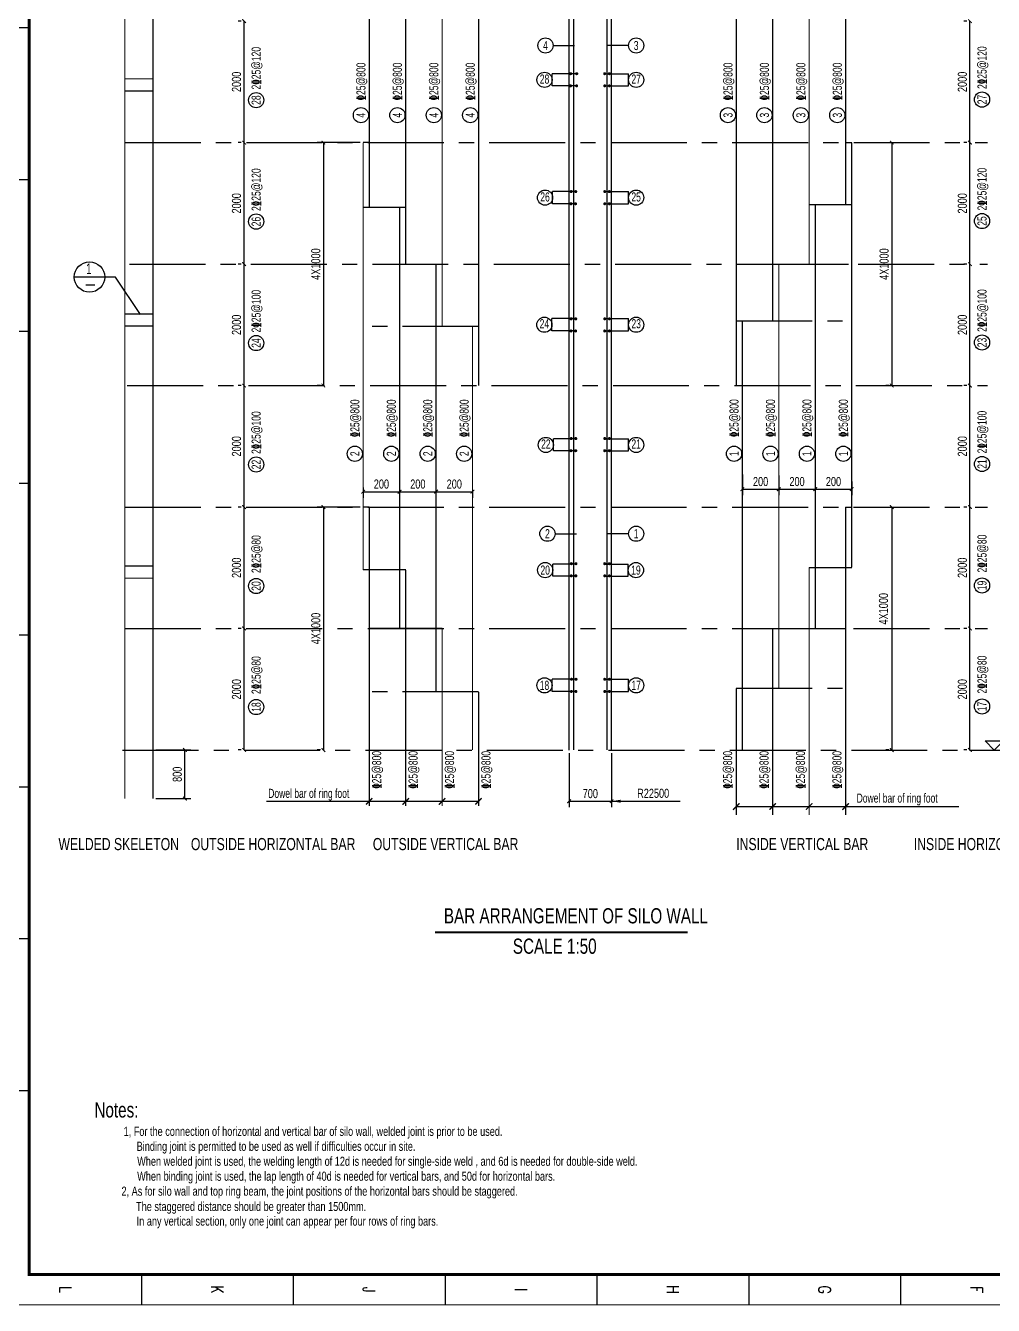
# Model space of a CAD drawing. Extents: x 707031 to 850566, y -411673 to -233438.
# Drawn here: x 792036 to 823907, y -317573 to -275432 of the extents above; entities that cross this region are included whole.
import ezdxf
from ezdxf.enums import TextEntityAlignment as Align

# ---------------------------------------------------------------- set-up
doc = ezdxf.new("R2010")
doc.units = 0
doc.header["$LTSCALE"] = 2000
doc.header["$MEASUREMENT"] = 0
doc.linetypes.add('CENTER', pattern=[2, 1.25, -0.25, 0.25, -0.25])
doc.linetypes.add('HIDDEN', pattern=[0.375, 0.25, -0.125])
doc.layers.get('0').update_dxf_attribs({"linetype": 'CONTINUOUS'})
doc.layers.get('DEFPOINTS').update_dxf_attribs({"linetype": 'CONTINUOUS'})
for name, color, linetype in [('4', 2, 'CONTINUOUS'), ('S_01', 3, 'CONTINUOUS'), ('S_02', 151, 'CENTER'), ('S_03', 7, 'HIDDEN'), ('S_04', 2, 'CONTINUOUS'), ('S_05', 7, 'CONTINUOUS'), ('S_06', 1, 'CONTINUOUS'), ('TK', 1, 'CONTINUOUS')]:
    doc.layers.add(name, color=color, linetype=linetype)
doc.styles.add('FS', font='kstxt.shx', dxfattribs={"width": 0.75, "bigfont": 'kshz.shx'})
doc.styles.add('KS', font='kstxt.shx', dxfattribs={"width": 0.75, "bigfont": 'kshz.shx'})
doc.styles.add('TK-HZ', font='txt.shx', dxfattribs={"width": 0.8, "bigfont": 'hztxt.shx'})
doc.dimstyles.new('KS10', dxfattribs={"dimtxt": 300, "dimasz": 120, "dimexe": 200, "dimexo": 100, "dimgap": 100, "dimtad": 1, "dimdec": 0, "dimlfac": 0.1, "dimzin": 14, "dimdsep": 46, "dimtxsty": 'KS', "dimblk": 'ARCHTICK', "dimcen": -900, "dimclrd": 7, "dimclre": 7, "dimclrt": 2, "dimadec": 0, "dimazin": 0, "dimtfac": 1, "dimtdec": 0, "dimtix": 1, "dimtmove": 2, "dimatfit": 2, "dimfxl": 1, "dimtolj": 1, "dimtzin": 14, "dimarcsym": 0})
doc.dimstyles.new('KS50', dxfattribs={"dimtxt": 300, "dimasz": 120, "dimexe": 200, "dimexo": 100, "dimgap": 100, "dimtad": 1, "dimdec": 0, "dimlfac": 0.5, "dimzin": 14, "dimdsep": 46, "dimtxsty": 'KS', "dimblk": 'ARCHTICK', "dimcen": -900, "dimclrd": 7, "dimclre": 7, "dimclrt": 2, "dimadec": 0, "dimazin": 0, "dimtfac": 1, "dimtdec": 0, "dimtix": 1, "dimtmove": 2, "dimatfit": 2, "dimfxl": 1, "dimtolj": 1, "dimtzin": 14, "dimarcsym": 0})

# ---------------------------------------------------------------- blocks, each defined once
blk = doc.blocks.new('A1-1')
at = {"layer": 'TK', "color": 7}
for p, q in [((83100, 29700), (84100, 29700)), ((83100, 24700), (84100, 24700)), ((83100, 19700), (84100, 19700)), ((83100, 14700), (84100, 14700)), ((83100, 9700), (84100, 9700)), ((83100, 4700), (84100, 4700)), ((42050, 1000), (42050, 0)), ((47050, 1000), (47050, 0)), ((52050, 1000), (52050, 0)), ((57050, 1000), (57050, 0)), ((62050, 1000), (62050, 0)), ((67050, 1000), (67050, 0)), ((72050, 1000), (72050, 0)), ((77050, 1000), (77050, 0))]:
    blk.add_line(p, q, dxfattribs=at)
for points, const_width in [([(0, 0), (84100, 0), (84100, 59400), (0, 59400)], 35), ([(2500, 1000), (83100, 1000), (83100, 58400), (2500, 58400)], 100)]:
    blk.add_lwpolyline(points, close=True, dxfattribs=dict(at, const_width=const_width))
at = {"layer": 'TK', "color": 7, "style": 'TK-HZ', "width": 0.75}
for s, p in [('F', (83600, 32200)), ('G', (83600, 27200)), ('H', (83600, 22200)), ('I', (83600, 17200)), ('J', (83600, 12200)), ('K', (83600, 7200)), ('L', (83600, 2200))]:
    blk.add_text(s, height=400, dxfattribs=at).set_placement(p, align=Align.MIDDLE_CENTER)
blk = doc.blocks.new('_ArchTick')
at = {"color": 0, "linetype": 'ByBlock', "const_width": 0.3}
blk.add_lwpolyline([(-0.5, -0.5), (0.5, 0.5)], dxfattribs=at)
blk = doc.blocks.new('*D218')
at = {"layer": 'DEFPOINTS', "color": 0}
for p in [(803153, -279285), (801843, -287285), (801843, -287285)]:
    blk.add_point(p, dxfattribs=at)
at = {"layer": 'S_05', "color": 7, "lineweight": -2}
for p, q in [((803053, -279285), (801643, -279285)), ((801843, -279285), (801843, -287285)), ((801743, -287285), (801643, -287285))]:
    blk.add_line(p, q, dxfattribs=at)
at = {"layer": 'S_05', "color": 7, "lineweight": -2, "xscale": 120, "yscale": 120, "zscale": 120}
for p, rotation in [((801843, -279285), 90), ((801843, -287285), 270)]:
    blk.add_blockref('_ArchTick', p, dxfattribs=dict(at, rotation=rotation))
at = {"layer": 'S_05', "color": 2, "insert": (801593, -283285), "char_height": 300, "attachment_point": 5, "rotation": 90, "style": 'KS'}
blk.add_mtext('\\A1;4X1000', dxfattribs=at)
blk = doc.blocks.new('*D219')
at = {"layer": 'DEFPOINTS', "color": 0, "transparency": 16777216}
for p in [(819240, -279285), (820559, -287285), (820559, -287285)]:
    blk.add_point(p, dxfattribs=at)
at = {"layer": 'S_05', "color": 7, "lineweight": -2, "transparency": 16777216}
for p, q in [((819340, -279285), (820759, -279285)), ((820559, -279285), (820559, -287285)), ((820459, -287285), (820359, -287285))]:
    blk.add_line(p, q, dxfattribs=at)
at = {"layer": 'S_05', "color": 7, "lineweight": -2, "transparency": 16777216, "xscale": 120, "yscale": 120, "zscale": 120}
for p, rotation in [((820559, -279285), 90), ((820559, -287285), 270)]:
    blk.add_blockref('_ArchTick', p, dxfattribs=dict(at, rotation=rotation))
at = {"layer": 'S_05', "color": 2, "transparency": 16777216, "insert": (820309, -283285), "char_height": 300, "attachment_point": 5, "rotation": 90, "style": 'KS'}
blk.add_mtext('\\A1;4X1000', dxfattribs=at)
blk = doc.blocks.new('*D220')
at = {"layer": 'DEFPOINTS', "color": 0}
for p in [(809933, -299285), (811333, -299285), (811333, -300972)]:
    blk.add_point(p, dxfattribs=at)
at = {"layer": 'S_05', "color": 7, "lineweight": -2}
for p, q in [((809933, -299385), (809933, -301172)), ((811333, -299385), (811333, -301172)), ((809933, -300972), (811333, -300972))]:
    blk.add_line(p, q, dxfattribs=at)
at = {"layer": 'S_05', "color": 7, "lineweight": -2, "xscale": 120, "yscale": 120, "zscale": 120, "rotation": 180}
blk.add_blockref('_ArchTick', (809933, -300972), dxfattribs=at)
at = {"layer": 'S_05', "color": 7, "lineweight": -2, "xscale": 120, "yscale": 120, "zscale": 120}
blk.add_blockref('_ArchTick', (811333, -300972), dxfattribs=at)
at = {"layer": 'S_05', "color": 2, "insert": (810633, -300722), "char_height": 300, "attachment_point": 5, "style": 'KS'}
blk.add_mtext('\\A1;700', dxfattribs=at)
blk = doc.blocks.new('ARROWELD')
at = {"color": 7}
blk.add_solid([(3, -0.5), (3, 0.5), (0, 0)], dxfattribs=at)
blk = doc.blocks.new('*D221')
at = {"layer": 'DEFPOINTS', "color": 0}
for p in [(803153, -291285), (801843, -299285), (801843, -299285)]:
    blk.add_point(p, dxfattribs=at)
at = {"layer": 'S_05', "color": 7, "lineweight": -2}
for p, q in [((803053, -291285), (801643, -291285)), ((801843, -291285), (801843, -299285)), ((801743, -299285), (801643, -299285))]:
    blk.add_line(p, q, dxfattribs=at)
at = {"layer": 'S_05', "color": 7, "lineweight": -2, "xscale": 120, "yscale": 120, "zscale": 120}
for p, rotation in [((801843, -291285), 90), ((801843, -299285), 270)]:
    blk.add_blockref('_ArchTick', p, dxfattribs=dict(at, rotation=rotation))
at = {"layer": 'S_05', "color": 2, "insert": (801593, -295285), "char_height": 300, "attachment_point": 5, "rotation": 90, "style": 'KS'}
blk.add_mtext('\\A1;4X1000', dxfattribs=at)
blk = doc.blocks.new('*D222')
at = {"layer": 'DEFPOINTS', "color": 0, "transparency": 16777216}
for p in [(819240, -291285), (820559, -299285), (820559, -299285)]:
    blk.add_point(p, dxfattribs=at)
at = {"layer": 'S_05', "color": 7, "lineweight": -2, "transparency": 16777216}
for p, q in [((819340, -291285), (820759, -291285)), ((820559, -291285), (820559, -299285)), ((820459, -299285), (820359, -299285))]:
    blk.add_line(p, q, dxfattribs=at)
at = {"layer": 'S_05', "color": 7, "lineweight": -2, "transparency": 16777216, "xscale": 120, "yscale": 120, "zscale": 120}
for p, rotation in [((820559, -291285), 90), ((820559, -299285), 270)]:
    blk.add_blockref('_ArchTick', p, dxfattribs=dict(at, rotation=rotation))
at = {"layer": 'S_05', "color": 2, "transparency": 16777216, "insert": (820289, -294635), "char_height": 300, "attachment_point": 5, "rotation": 90, "style": 'KS'}
blk.add_mtext('\\A1;4X1000', dxfattribs=at)
blk = doc.blocks.new('*D228')
at = {"layer": 'DEFPOINTS', "color": 0, "transparency": 16777216}
for p in [(823135, -295285), (823135, -295285), (823135, -299285)]:
    blk.add_point(p, dxfattribs=at)
at = {"layer": 'S_05', "color": 7, "lineweight": -2, "transparency": 16777216}
for p, q in [((823035, -295285), (822935, -295285)), ((823135, -299285), (823135, -295285)), ((823035, -299285), (822935, -299285))]:
    blk.add_line(p, q, dxfattribs=at)
at = {"layer": 'S_05', "color": 7, "lineweight": -2, "transparency": 16777216, "xscale": 120, "yscale": 120, "zscale": 120}
for p, rotation in [((823135, -295285), 90), ((823135, -299285), 270)]:
    blk.add_blockref('_ArchTick', p, dxfattribs=dict(at, rotation=rotation))
at = {"layer": 'S_05', "color": 2, "transparency": 16777216, "insert": (822885, -297285), "char_height": 300, "attachment_point": 5, "rotation": 90, "style": 'KS'}
blk.add_mtext('\\A1;2000', dxfattribs=at)
blk = doc.blocks.new('*D229')
at = {"layer": 'DEFPOINTS', "color": 0, "transparency": 16777216}
for p in [(823135, -291285), (823135, -291285), (823135, -295285)]:
    blk.add_point(p, dxfattribs=at)
at = {"layer": 'S_05', "color": 7, "lineweight": -2, "transparency": 16777216}
for p, q in [((823035, -291285), (822935, -291285)), ((823135, -295285), (823135, -291285)), ((823035, -295285), (822935, -295285))]:
    blk.add_line(p, q, dxfattribs=at)
at = {"layer": 'S_05', "color": 7, "lineweight": -2, "transparency": 16777216, "xscale": 120, "yscale": 120, "zscale": 120}
for p, rotation in [((823135, -291285), 90), ((823135, -295285), 270)]:
    blk.add_blockref('_ArchTick', p, dxfattribs=dict(at, rotation=rotation))
at = {"layer": 'S_05', "color": 2, "transparency": 16777216, "insert": (822885, -293285), "char_height": 300, "attachment_point": 5, "rotation": 90, "style": 'KS'}
blk.add_mtext('\\A1;2000', dxfattribs=at)
blk = doc.blocks.new('*D230')
at = {"layer": 'DEFPOINTS', "color": 0, "transparency": 16777216}
for p in [(823135, -287285), (823135, -287285), (823135, -291285)]:
    blk.add_point(p, dxfattribs=at)
at = {"layer": 'S_05', "color": 7, "lineweight": -2, "transparency": 16777216}
for p, q in [((823035, -287285), (822935, -287285)), ((823135, -291285), (823135, -287285)), ((823035, -291285), (822935, -291285))]:
    blk.add_line(p, q, dxfattribs=at)
at = {"layer": 'S_05', "color": 7, "lineweight": -2, "transparency": 16777216, "xscale": 120, "yscale": 120, "zscale": 120}
for p, rotation in [((823135, -287285), 90), ((823135, -291285), 270)]:
    blk.add_blockref('_ArchTick', p, dxfattribs=dict(at, rotation=rotation))
at = {"layer": 'S_05', "color": 2, "transparency": 16777216, "insert": (822885, -289285), "char_height": 300, "attachment_point": 5, "rotation": 90, "style": 'KS'}
blk.add_mtext('\\A1;2000', dxfattribs=at)
blk = doc.blocks.new('*D231')
at = {"layer": 'DEFPOINTS', "color": 0, "transparency": 16777216}
for p in [(823135, -283285), (823135, -283285), (823135, -287285)]:
    blk.add_point(p, dxfattribs=at)
at = {"layer": 'S_05', "color": 7, "lineweight": -2, "transparency": 16777216}
for p, q in [((823035, -283285), (822935, -283285)), ((823135, -287285), (823135, -283285)), ((823035, -287285), (822935, -287285))]:
    blk.add_line(p, q, dxfattribs=at)
at = {"layer": 'S_05', "color": 7, "lineweight": -2, "transparency": 16777216, "xscale": 120, "yscale": 120, "zscale": 120}
for p, rotation in [((823135, -283285), 90), ((823135, -287285), 270)]:
    blk.add_blockref('_ArchTick', p, dxfattribs=dict(at, rotation=rotation))
at = {"layer": 'S_05', "color": 2, "transparency": 16777216, "insert": (822885, -285285), "char_height": 300, "attachment_point": 5, "rotation": 90, "style": 'KS'}
blk.add_mtext('\\A1;2000', dxfattribs=at)
blk = doc.blocks.new('*D232')
at = {"layer": 'DEFPOINTS', "color": 0, "transparency": 16777216}
for p in [(823135, -279285), (823135, -279285), (823135, -283285)]:
    blk.add_point(p, dxfattribs=at)
at = {"layer": 'S_05', "color": 7, "lineweight": -2, "transparency": 16777216}
for p, q in [((823035, -279285), (822935, -279285)), ((823135, -283285), (823135, -279285)), ((823035, -283285), (822935, -283285))]:
    blk.add_line(p, q, dxfattribs=at)
at = {"layer": 'S_05', "color": 7, "lineweight": -2, "transparency": 16777216, "xscale": 120, "yscale": 120, "zscale": 120}
for p, rotation in [((823135, -279285), 90), ((823135, -283285), 270)]:
    blk.add_blockref('_ArchTick', p, dxfattribs=dict(at, rotation=rotation))
at = {"layer": 'S_05', "color": 2, "transparency": 16777216, "insert": (822885, -281285), "char_height": 300, "attachment_point": 5, "rotation": 90, "style": 'KS'}
blk.add_mtext('\\A1;2000', dxfattribs=at)
blk = doc.blocks.new('*D233')
at = {"layer": 'DEFPOINTS', "color": 0, "transparency": 16777216}
for p in [(823135, -275285), (823135, -275285), (823135, -279285)]:
    blk.add_point(p, dxfattribs=at)
at = {"layer": 'S_05', "color": 7, "lineweight": -2, "transparency": 16777216}
for p, q in [((823035, -275285), (822935, -275285)), ((823135, -279285), (823135, -275285)), ((823035, -279285), (822935, -279285))]:
    blk.add_line(p, q, dxfattribs=at)
at = {"layer": 'S_05', "color": 7, "lineweight": -2, "transparency": 16777216, "xscale": 120, "yscale": 120, "zscale": 120}
for p, rotation in [((823135, -275285), 90), ((823135, -279285), 270)]:
    blk.add_blockref('_ArchTick', p, dxfattribs=dict(at, rotation=rotation))
at = {"layer": 'S_05', "color": 2, "transparency": 16777216, "insert": (822885, -277285), "char_height": 300, "attachment_point": 5, "rotation": 90, "style": 'KS'}
blk.add_mtext('\\A1;2000', dxfattribs=at)
blk = doc.blocks.new('*D240')
at = {"layer": 'DEFPOINTS', "color": 0}
for p in [(799232, -275285), (799232, -275285), (799232, -279285)]:
    blk.add_point(p, dxfattribs=at)
at = {"layer": 'S_05', "color": 7, "lineweight": -2}
for p, q in [((799132, -275285), (799032, -275285)), ((799232, -279285), (799232, -275285)), ((799132, -279285), (799032, -279285))]:
    blk.add_line(p, q, dxfattribs=at)
at = {"layer": 'S_05', "color": 7, "lineweight": -2, "xscale": 120, "yscale": 120, "zscale": 120}
for p, rotation in [((799232, -275285), 90), ((799232, -279285), 270)]:
    blk.add_blockref('_ArchTick', p, dxfattribs=dict(at, rotation=rotation))
at = {"layer": 'S_05', "color": 2, "insert": (798982, -277285), "char_height": 300, "attachment_point": 5, "rotation": 90, "style": 'KS'}
blk.add_mtext('\\A1;2000', dxfattribs=at)
blk = doc.blocks.new('*D241')
at = {"layer": 'DEFPOINTS', "color": 0}
for p in [(799232, -279285), (799232, -279285), (799232, -283285)]:
    blk.add_point(p, dxfattribs=at)
at = {"layer": 'S_05', "color": 7, "lineweight": -2}
for p, q in [((799132, -279285), (799032, -279285)), ((799232, -283285), (799232, -279285)), ((799132, -283285), (799032, -283285))]:
    blk.add_line(p, q, dxfattribs=at)
at = {"layer": 'S_05', "color": 7, "lineweight": -2, "xscale": 120, "yscale": 120, "zscale": 120}
for p, rotation in [((799232, -279285), 90), ((799232, -283285), 270)]:
    blk.add_blockref('_ArchTick', p, dxfattribs=dict(at, rotation=rotation))
at = {"layer": 'S_05', "color": 2, "insert": (798982, -281285), "char_height": 300, "attachment_point": 5, "rotation": 90, "style": 'KS'}
blk.add_mtext('\\A1;2000', dxfattribs=at)
blk = doc.blocks.new('*D242')
at = {"layer": 'DEFPOINTS', "color": 0}
for p in [(799232, -283285), (799232, -283285), (799232, -287285)]:
    blk.add_point(p, dxfattribs=at)
at = {"layer": 'S_05', "color": 7, "lineweight": -2}
for p, q in [((799132, -283285), (799032, -283285)), ((799232, -287285), (799232, -283285)), ((799132, -287285), (799032, -287285))]:
    blk.add_line(p, q, dxfattribs=at)
at = {"layer": 'S_05', "color": 7, "lineweight": -2, "xscale": 120, "yscale": 120, "zscale": 120}
for p, rotation in [((799232, -283285), 90), ((799232, -287285), 270)]:
    blk.add_blockref('_ArchTick', p, dxfattribs=dict(at, rotation=rotation))
at = {"layer": 'S_05', "color": 2, "insert": (798982, -285285), "char_height": 300, "attachment_point": 5, "rotation": 90, "style": 'KS'}
blk.add_mtext('\\A1;2000', dxfattribs=at)
blk = doc.blocks.new('*D243')
at = {"layer": 'DEFPOINTS', "color": 0}
for p in [(799232, -287285), (799232, -287285), (799232, -291285)]:
    blk.add_point(p, dxfattribs=at)
at = {"layer": 'S_05', "color": 7, "lineweight": -2}
for p, q in [((799132, -287285), (799032, -287285)), ((799232, -291285), (799232, -287285)), ((799132, -291285), (799032, -291285))]:
    blk.add_line(p, q, dxfattribs=at)
at = {"layer": 'S_05', "color": 7, "lineweight": -2, "xscale": 120, "yscale": 120, "zscale": 120}
for p, rotation in [((799232, -287285), 90), ((799232, -291285), 270)]:
    blk.add_blockref('_ArchTick', p, dxfattribs=dict(at, rotation=rotation))
at = {"layer": 'S_05', "color": 2, "insert": (798982, -289285), "char_height": 300, "attachment_point": 5, "rotation": 90, "style": 'KS'}
blk.add_mtext('\\A1;2000', dxfattribs=at)
blk = doc.blocks.new('*D244')
at = {"layer": 'DEFPOINTS', "color": 0}
for p in [(799232, -291285), (799232, -291285), (799232, -295285)]:
    blk.add_point(p, dxfattribs=at)
at = {"layer": 'S_05', "color": 7, "lineweight": -2}
for p, q in [((799132, -291285), (799032, -291285)), ((799232, -295285), (799232, -291285)), ((799132, -295285), (799032, -295285))]:
    blk.add_line(p, q, dxfattribs=at)
at = {"layer": 'S_05', "color": 7, "lineweight": -2, "xscale": 120, "yscale": 120, "zscale": 120}
for p, rotation in [((799232, -291285), 90), ((799232, -295285), 270)]:
    blk.add_blockref('_ArchTick', p, dxfattribs=dict(at, rotation=rotation))
at = {"layer": 'S_05', "color": 2, "insert": (798982, -293285), "char_height": 300, "attachment_point": 5, "rotation": 90, "style": 'KS'}
blk.add_mtext('\\A1;2000', dxfattribs=at)
blk = doc.blocks.new('*D245')
at = {"layer": 'DEFPOINTS', "color": 0}
for p in [(799232, -295285), (799232, -295285), (799232, -299285)]:
    blk.add_point(p, dxfattribs=at)
at = {"layer": 'S_05', "color": 7, "lineweight": -2}
for p, q in [((799132, -295285), (799032, -295285)), ((799232, -299285), (799232, -295285)), ((799132, -299285), (799032, -299285))]:
    blk.add_line(p, q, dxfattribs=at)
at = {"layer": 'S_05', "color": 7, "lineweight": -2, "xscale": 120, "yscale": 120, "zscale": 120}
for p, rotation in [((799232, -295285), 90), ((799232, -299285), 270)]:
    blk.add_blockref('_ArchTick', p, dxfattribs=dict(at, rotation=rotation))
at = {"layer": 'S_05', "color": 2, "insert": (798982, -297285), "char_height": 300, "attachment_point": 5, "rotation": 90, "style": 'KS'}
blk.add_mtext('\\A1;2000', dxfattribs=at)
blk = doc.blocks.new('*D246')
at = {"layer": 'DEFPOINTS', "color": 0}
for p in [(796229, -299285), (797282, -299285), (796229, -300885)]:
    blk.add_point(p, dxfattribs=at)
at = {"layer": 'S_05', "color": 7, "lineweight": -2}
for p, q in [((796329, -299285), (797482, -299285)), ((797282, -300885), (797282, -299285)), ((796329, -300885), (797482, -300885))]:
    blk.add_line(p, q, dxfattribs=at)
at = {"layer": 'S_05', "color": 7, "lineweight": -2, "xscale": 120, "yscale": 120, "zscale": 120}
for p, rotation in [((797282, -299285), 90), ((797282, -300885), 270)]:
    blk.add_blockref('_ArchTick', p, dxfattribs=dict(at, rotation=rotation))
at = {"layer": 'S_05', "color": 2, "insert": (797032, -300085), "char_height": 300, "attachment_point": 5, "rotation": 90, "style": 'KS'}
blk.add_mtext('\\A1;800', dxfattribs=at)
blk = doc.blocks.new('*D254')
at = {"layer": 'DEFPOINTS', "color": 0}
for p in [(803153, -290540), (804353, -290540), (804353, -290780)]:
    blk.add_point(p, dxfattribs=at)
at = {"layer": 'S_05', "color": 7, "lineweight": -2}
for p, q in [((803153, -290640), (803153, -290980)), ((804353, -290640), (804353, -290980)), ((803153, -290780), (804353, -290780))]:
    blk.add_line(p, q, dxfattribs=at)
at = {"layer": 'S_05', "color": 7, "lineweight": -2, "xscale": 120, "yscale": 120, "zscale": 120, "rotation": 180}
blk.add_blockref('_ArchTick', (803153, -290780), dxfattribs=at)
at = {"layer": 'S_05', "color": 7, "lineweight": -2, "xscale": 120, "yscale": 120, "zscale": 120}
blk.add_blockref('_ArchTick', (804353, -290780), dxfattribs=at)
at = {"layer": 'S_05', "color": 2, "insert": (803753, -290530), "char_height": 300, "attachment_point": 5, "style": 'KS'}
blk.add_mtext('\\A1;200', dxfattribs=at)
blk = doc.blocks.new('*D255')
at = {"layer": 'DEFPOINTS', "color": 0}
for p in [(804353, -290540), (805553, -290780), (805553, -290780)]:
    blk.add_point(p, dxfattribs=at)
at = {"layer": 'S_05', "color": 7, "lineweight": -2}
for p, q in [((804353, -290640), (804353, -290980)), ((805553, -290680), (805553, -290580)), ((804353, -290780), (805553, -290780))]:
    blk.add_line(p, q, dxfattribs=at)
at = {"layer": 'S_05', "color": 7, "lineweight": -2, "xscale": 120, "yscale": 120, "zscale": 120, "rotation": 180}
blk.add_blockref('_ArchTick', (804353, -290780), dxfattribs=at)
at = {"layer": 'S_05', "color": 7, "lineweight": -2, "xscale": 120, "yscale": 120, "zscale": 120}
blk.add_blockref('_ArchTick', (805553, -290780), dxfattribs=at)
at = {"layer": 'S_05', "color": 2, "insert": (804953, -290530), "char_height": 300, "attachment_point": 5, "style": 'KS'}
blk.add_mtext('\\A1;200', dxfattribs=at)
blk = doc.blocks.new('*D256')
at = {"layer": 'DEFPOINTS', "color": 0}
for p in [(806753, -290620), (805553, -290780), (806753, -290780)]:
    blk.add_point(p, dxfattribs=at)
at = {"layer": 'S_05', "color": 7, "lineweight": -2}
for p, q in [((805553, -290680), (805553, -290580)), ((806753, -290720), (806753, -290980)), ((805553, -290780), (806753, -290780))]:
    blk.add_line(p, q, dxfattribs=at)
at = {"layer": 'S_05', "color": 7, "lineweight": -2, "xscale": 120, "yscale": 120, "zscale": 120, "rotation": 180}
blk.add_blockref('_ArchTick', (805553, -290780), dxfattribs=at)
at = {"layer": 'S_05', "color": 7, "lineweight": -2, "xscale": 120, "yscale": 120, "zscale": 120}
blk.add_blockref('_ArchTick', (806753, -290780), dxfattribs=at)
at = {"layer": 'S_05', "color": 2, "insert": (806153, -290530), "char_height": 300, "attachment_point": 5, "style": 'KS'}
blk.add_mtext('\\A1;200', dxfattribs=at)
blk = doc.blocks.new('*D257')
at = {"layer": 'DEFPOINTS', "color": 0, "transparency": 16777216}
for p in [(815640, -290108), (816840, -290143), (816840, -290697)]:
    blk.add_point(p, dxfattribs=at)
at = {"layer": 'S_05', "color": 7, "lineweight": -2, "transparency": 16777216}
for p, q in [((815640, -290208), (815640, -290897)), ((816840, -290243), (816840, -290897)), ((815640, -290697), (816840, -290697))]:
    blk.add_line(p, q, dxfattribs=at)
at = {"layer": 'S_05', "color": 7, "lineweight": -2, "transparency": 16777216, "xscale": 120, "yscale": 120, "zscale": 120, "rotation": 180}
blk.add_blockref('_ArchTick', (815640, -290697), dxfattribs=at)
at = {"layer": 'S_05', "color": 7, "lineweight": -2, "transparency": 16777216, "xscale": 120, "yscale": 120, "zscale": 120}
blk.add_blockref('_ArchTick', (816840, -290697), dxfattribs=at)
at = {"layer": 'S_05', "color": 2, "transparency": 16777216, "insert": (816240, -290447), "char_height": 300, "attachment_point": 5, "style": 'KS'}
blk.add_mtext('\\A1;200', dxfattribs=at)
blk = doc.blocks.new('*D258')
at = {"layer": 'DEFPOINTS', "color": 0, "transparency": 16777216}
for p in [(816840, -290143), (818040, -290340), (818040, -290697)]:
    blk.add_point(p, dxfattribs=at)
at = {"layer": 'S_05', "color": 7, "lineweight": -2, "transparency": 16777216}
for p, q in [((816840, -290243), (816840, -290897)), ((816840, -290697), (818040, -290697)), ((818040, -290440), (818040, -290897))]:
    blk.add_line(p, q, dxfattribs=at)
at = {"layer": 'S_05', "color": 7, "lineweight": -2, "transparency": 16777216, "xscale": 120, "yscale": 120, "zscale": 120, "rotation": 180}
blk.add_blockref('_ArchTick', (816840, -290697), dxfattribs=at)
at = {"layer": 'S_05', "color": 7, "lineweight": -2, "transparency": 16777216, "xscale": 120, "yscale": 120, "zscale": 120}
blk.add_blockref('_ArchTick', (818040, -290697), dxfattribs=at)
at = {"layer": 'S_05', "color": 2, "transparency": 16777216, "insert": (817440, -290447), "char_height": 300, "attachment_point": 5, "style": 'KS'}
blk.add_mtext('\\A1;200', dxfattribs=at)
blk = doc.blocks.new('*D259')
at = {"layer": 'DEFPOINTS', "color": 0, "transparency": 16777216}
for p in [(818040, -290340), (819240, -290340), (819240, -290697)]:
    blk.add_point(p, dxfattribs=at)
at = {"layer": 'S_05', "color": 7, "lineweight": -2, "transparency": 16777216}
for p, q in [((818040, -290440), (818040, -290897)), ((818040, -290697), (819240, -290697)), ((819240, -290440), (819240, -290897))]:
    blk.add_line(p, q, dxfattribs=at)
at = {"layer": 'S_05', "color": 7, "lineweight": -2, "transparency": 16777216, "xscale": 120, "yscale": 120, "zscale": 120, "rotation": 180}
blk.add_blockref('_ArchTick', (818040, -290697), dxfattribs=at)
at = {"layer": 'S_05', "color": 7, "lineweight": -2, "transparency": 16777216, "xscale": 120, "yscale": 120, "zscale": 120}
blk.add_blockref('_ArchTick', (819240, -290697), dxfattribs=at)
at = {"layer": 'S_05', "color": 2, "transparency": 16777216, "insert": (818640, -290447), "char_height": 300, "attachment_point": 5, "style": 'KS'}
blk.add_mtext('\\A1;200', dxfattribs=at)

msp = doc.modelspace()

# ---------------------------------------------------------------- linework, layer by layer
at = {"layer": 'S_01'}
for p, q in [((809933.081, -299285.297), (809933.081, -242285.297)), ((811333.081, -299285.297), (811333.081, -242285.297))]:
    msp.add_line(p, q, dxfattribs=at)
at = {"layer": 'S_02'}
for p, q in [((795305.682, -279285.297), (823708.559, -279285.297)), ((803352.782, -279285.297), (803152.782, -279285.297)), ((819039.86, -279285.297), (819239.86, -279285.297)), ((804552.782, -281416.233), (803152.782, -281416.233)), ((817839.86, -281325.536), (819239.86, -281325.536)), ((795456.058, -283285.297), (823708.559, -283285.297)), ((816639.86, -283285.297), (819239.86, -283285.297)), ((815439.86, -285155.268), (819239.86, -285155.268)), ((806952.782, -285339.484), (803152.782, -285339.484)), ((795380.492, -287285.297), (823708.559, -287285.297)), ((795304.925, -291285.297), (823708.559, -291285.297)), ((803352.782, -291285.297), (803152.782, -291285.297)), ((819039.86, -291285.297), (819239.86, -291285.297)), ((817839.86, -293275.579), (819239.86, -293275.579)), ((804552.782, -293355.94), (803152.782, -293355.94)), ((795304.925, -295285.297), (823708.559, -295285.297)), ((805752.782, -295285.297), (803352.782, -295285.297)), ((816639.86, -295285.297), (819039.86, -295285.297)), ((806952.782, -297370.187), (803352.782, -297370.187)), ((815439.86, -297250.786), (819039.86, -297250.786)), ((795229.358, -299285.297), (823708.559, -299285.297))]:
    msp.add_line(p, q, dxfattribs=at)
at = {"layer": 'S_03', "linetype": 'HIDDEN', "const_width": 40}
for points in [[(803352.782, -301124.248), (803352.782, -291285.297)], [(819039.86, -301425.084), (819039.86, -291285.297)], [(817839.86, -301425.084), (817839.86, -293275.579)], [(804552.782, -301124.248), (804552.782, -293355.94)], [(805752.782, -301124.248), (805752.782, -295285.297)], [(816639.86, -301425.084), (816639.86, -295285.297)], [(806952.782, -301124.248), (806952.782, -297370.187)], [(815439.86, -301425.084), (815439.86, -297250.786)]]:
    msp.add_lwpolyline(points, dxfattribs=at)
at = {"layer": 'S_04'}
for p, q in [((809405.87, -276087.85), (810115.303, -276087.85)), ((811892.12, -276087.85), (811182.687, -276087.85)), ((810159.3, -277016.834), (809375.396, -277016.834)), ((809375.396, -277416.834), (809375.396, -277016.834)), ((811178.352, -277016.834), (811892.12, -277016.834)), ((811892.12, -277416.834), (811892.12, -277016.834)), ((810159.3, -277416.834), (809375.396, -277416.834)), ((811178.352, -277416.834), (811892.12, -277416.834)), ((809391.884, -281296.92), (809391.884, -280896.92)), ((810175.788, -280896.92), (809391.884, -280896.92)), ((811169.882, -280896.92), (811892.12, -280896.92)), ((811892.12, -281296.92), (811892.12, -280896.92)), ((810175.788, -281296.92), (809391.884, -281296.92)), ((811169.882, -281296.92), (811892.12, -281296.92)), ((794996.291, -283710.732), (793639.884, -283710.732)), ((794016.402, -283966.591), (794317.806, -283966.591)), ((795819.773, -284950.192), (794996.291, -283710.732)), ((809370.069, -285480.821), (809370.069, -285080.821)), ((810153.974, -285080.821), (809370.069, -285080.821)), ((811108.216, -285080.821), (811892.12, -285080.821)), ((811892.12, -285480.821), (811892.12, -285080.821)), ((810153.974, -285480.821), (809370.069, -285480.821)), ((811108.216, -285480.821), (811892.12, -285480.821)), ((809418.582, -289439.286), (809418.582, -289039.286)), ((810202.486, -289039.286), (809418.582, -289039.286)), ((811108.216, -289039.286), (811892.12, -289039.286)), ((811892.12, -289439.286), (811892.12, -289039.286)), ((810202.486, -289439.286), (809418.582, -289439.286)), ((811108.216, -289439.286), (811892.12, -289439.286)), ((809470.553, -292163.053), (810179.986, -292163.053)), ((811892.12, -292163.053), (811182.687, -292163.053)), ((809395.945, -293560.597), (809395.945, -293160.597)), ((810179.849, -293160.597), (809395.945, -293160.597)), ((811100.717, -293160.597), (811884.621, -293160.597)), ((811884.621, -293560.597), (811884.621, -293160.597)), ((810179.849, -293560.597), (809395.945, -293560.597)), ((811100.717, -293560.597), (811884.621, -293560.597)), ((809373.03, -297355.426), (809373.03, -296955.426)), ((810156.934, -296955.426), (809373.03, -296955.426)), ((811108.216, -296955.426), (811892.12, -296955.426)), ((811892.12, -297355.426), (811892.12, -296955.426)), ((810156.934, -297355.426), (809373.03, -297355.426)), ((811108.216, -297355.426), (811892.12, -297355.426)), ((823118.001, -299285.297), (824283.387, -299285.297)), ((806952.782, -300976.641), (799971.69, -300976.641)), ((811333.081, -300972.058), (813589.513, -300972.058)), ((815439.86, -301146.344), (822763.584, -301146.344))]:
    msp.add_line(p, q, dxfattribs=at)
msp.add_lwpolyline([(824236.113, -298985.297), (823936.113, -299285.297), (823636.113, -298985.297), (825009.802, -298985.297)], dxfattribs=at)
for points, const_width in [([(803246.716, -301082.707), (803458.848, -300870.575)], 45), ([(804446.716, -301082.707), (804658.848, -300870.575)], 45), ([(805646.716, -301082.707), (805858.848, -300870.575)], 45), ([(806846.716, -301082.707), (807058.848, -300870.575)], 45), ([(815333.794, -301252.41), (815545.926, -301040.278)], 45), ([(816533.794, -301252.41), (816745.926, -301040.278)], 45), ([(817733.794, -301252.41), (817945.926, -301040.278)], 45), ([(818933.794, -301252.41), (819145.926, -301040.278)], 45), ([(805523.133, -305290.962), (813834.593, -305290.962)], 60)]:
    msp.add_lwpolyline(points, dxfattribs=dict(at, const_width=const_width))
for centre, radius in [((809155.87, -276087.85), 250), ((812142.12, -276087.85), 250), ((809125.396, -277217.29), 250), ((812142.12, -277217.29), 250), ((799627.882, -277885.546), 250), ((823531.949, -277867.546), 250), ((803078.885, -278382.207), 250), ((804278.885, -278382.207), 250), ((805478.885, -278382.207), 250), ((806678.885, -278382.207), 250), ((815165.963, -278382.207), 250), ((816365.963, -278382.207), 250), ((817565.963, -278382.207), 250), ((818765.963, -278382.207), 250), ((809141.884, -281097.376), 250), ((812142.12, -281097.376), 250), ((799627.882, -281885.546), 250), ((823531.949, -281867.546), 250), ((794139.884, -283710.732), 500), ((809120.069, -285281.277), 250), ((812142.12, -285281.277), 250), ((799627.882, -285885.546), 250), ((823531.949, -285867.546), 250), ((809168.582, -289239.742), 250), ((812142.12, -289239.742), 250), ((802878.885, -289530.028), 250), ((804078.885, -289530.028), 250), ((805278.885, -289530.028), 250), ((806478.885, -289530.028), 250), ((815365.963, -289529.876), 250), ((816565.963, -289529.876), 250), ((817765.963, -289529.876), 250), ((818965.963, -289529.876), 250), ((799627.882, -289885.546), 250), ((823531.949, -289867.546), 250), ((809220.553, -292163.053), 250), ((812142.12, -292163.053), 250), ((809145.945, -293361.053), 250), ((812134.621, -293361.053), 250), ((799627.882, -293885.546), 250), ((823531.949, -293867.546), 250), ((809123.03, -297155.882), 250), ((812142.12, -297155.882), 250), ((799627.882, -297870.393), 250), ((823531.949, -297852.393), 250)]:
    msp.add_circle(centre, radius, dxfattribs=at)
at = {"layer": 'S_06', "color": 1, "const_width": 40}
for points in [[(795305.682, -300885.297), (795305.682, -240485.297)], [(796229.346, -300885.297), (796229.346, -240485.297)], [(810083.081, -299285.297), (810083.081, -240485.297)], [(811183.081, -299285.297), (811183.081, -240485.297)], [(803352.782, -281416.233), (803352.782, -267285.297)], [(819039.86, -281325.536), (819039.86, -267285.297)], [(804552.782, -283285.297), (804552.782, -269494.998)], [(817839.86, -283285.297), (817839.86, -269406.581)], [(805752.782, -285339.484), (805752.782, -271285.297)], [(816639.86, -285155.268), (816639.86, -271285.297)], [(806952.782, -287285.297), (806952.782, -273334.628)], [(815439.86, -287285.297), (815439.86, -273287.269)], [(795305.682, -277183.136), (796229.346, -277183.136)], [(795305.682, -277583.136), (796229.346, -277583.136)], [(803152.782, -293355.94), (803152.782, -279285.297)], [(819239.86, -293275.579), (819239.86, -279285.297)], [(804352.782, -295285.297), (804352.782, -281416.233)], [(818039.86, -295285.297), (818039.86, -281325.536)], [(805552.782, -297370.187), (805552.782, -283285.297)], [(816839.86, -297250.786), (816839.86, -283285.297)], [(795305.682, -284926.412), (796229.346, -284926.412)], [(815639.86, -299285.297), (815639.86, -285155.268)], [(795305.682, -285326.412), (796229.346, -285326.412)], [(806752.782, -299285.297), (806752.782, -285339.484)], [(795305.682, -293225.149), (796229.346, -293225.149)], [(795300.645, -293625.149), (796229.346, -293625.149)]]:
    msp.add_lwpolyline(points, dxfattribs=at)
at = {"layer": 'S_06', "const_width": 50}
for points in [[(809960.945, -277015.723, 1), (810010.945, -277015.723, 1)], [(810160.862, -277015.723, 1), (810210.862, -277015.723, 1)], [(811132.604, -277015.723, -1), (811082.604, -277015.723, -1)], [(811233.558, -277015.723, 1), (811283.558, -277015.723, 1)], [(809955.907, -277415.723, 1), (810005.907, -277415.723, 1)], [(810155.824, -277415.723, 1), (810205.824, -277415.723, 1)], [(811132.604, -277415.723, -1), (811082.604, -277415.723, -1)], [(811233.558, -277415.723, 1), (811283.558, -277415.723, 1)], [(809976.978, -280897.922, 1), (810026.978, -280897.922, 1)], [(810127.321, -280897.922, 1), (810177.321, -280897.922, 1)], [(811083.216, -280897.922, 1), (811133.216, -280897.922, 1)], [(811233.558, -280897.922, 1), (811283.558, -280897.922, 1)], [(809971.941, -281297.922, 1), (810021.941, -281297.922, 1)], [(810122.283, -281297.922, 1), (810172.283, -281297.922, 1)], [(811083.216, -281297.922, 1), (811133.216, -281297.922, 1)], [(811233.558, -281297.922, 1), (811283.558, -281297.922, 1)], [(809978.032, -285087.927, 1), (810028.032, -285087.927, 1)], [(810128.374, -285087.927, 1), (810178.374, -285087.927, 1)], [(811083.216, -285087.927, 1), (811133.216, -285087.927, 1)], [(811233.558, -285087.927, 1), (811283.558, -285087.927, 1)], [(809972.994, -285487.927, 1), (810022.994, -285487.927, 1)], [(810123.336, -285487.927, 1), (810173.336, -285487.927, 1)], [(811083.216, -285487.927, 1), (811133.216, -285487.927, 1)], [(811233.558, -285487.927, 1), (811283.558, -285487.927, 1)], [(809979.093, -289029.202, 1), (810029.093, -289029.202, 1)], [(810129.436, -289029.202, 1), (810179.436, -289029.202, 1)], [(811083.216, -289029.202, 1), (811133.216, -289029.202, 1)], [(811233.558, -289029.202, 1), (811283.558, -289029.202, 1)], [(809974.056, -289429.202, 1), (810024.056, -289429.202, 1)], [(810124.398, -289429.202, 1), (810174.398, -289429.202, 1)], [(811083.216, -289429.202, 1), (811133.216, -289429.202, 1)], [(811233.558, -289429.202, 1), (811283.558, -289429.202, 1)], [(809985.2, -293149.835, 1), (810035.2, -293149.835, 1)], [(810135.542, -293149.835, 1), (810185.542, -293149.835, 1)], [(811083.216, -293149.835, 1), (811133.216, -293149.835, 1)], [(811233.558, -293149.835, 1), (811283.558, -293149.835, 1)], [(809980.162, -293549.835, 1), (810030.162, -293549.835, 1)], [(810130.504, -293549.835, 1), (810180.504, -293549.835, 1)], [(811083.216, -293549.835, 1), (811133.216, -293549.835, 1)], [(811233.558, -293549.835, 1), (811283.558, -293549.835, 1)], [(809988.392, -296957.106, 1), (810038.392, -296957.106, 1)], [(810138.734, -296957.106, 1), (810188.734, -296957.106, 1)], [(811083.216, -296957.106, 1), (811133.216, -296957.106, 1)], [(811233.558, -296957.106, 1), (811283.558, -296957.106, 1)], [(809983.354, -297357.106, 1), (810033.354, -297357.106, 1)], [(810133.697, -297357.106, 1), (810183.697, -297357.106, 1)], [(811083.216, -297357.106, 1), (811133.216, -297357.106, 1)], [(811233.558, -297357.106, 1), (811283.558, -297357.106, 1)]]:
    msp.add_lwpolyline(points, format="xyb", close=True, dxfattribs=at)

# ---------------------------------------------------------------- block references
at = {"layer": 'S_04', "xscale": 100, "yscale": 100, "zscale": 100}
msp.add_blockref('ARROWELD', (811333.081, -300972.058), dxfattribs=at)
at = {"layer": 'TK', "color": 7, "rotation": 270}
msp.add_blockref('A1-1', (791148.599, -233455.813), dxfattribs=at)

# ---------------------------------------------------------------- texts
at = {"layer": '4', "style": 'KS', "width": 0.75}
msp.add_text('SCALE 1:50', height=500, dxfattribs=at).set_placement((808080.926, -305994.96))
at = {"layer": 'S_04', "style": 'FS', "width": 0.7}
for s, p in [('4', (809155.87, -276087.85)), ('3', (812142.12, -276087.85)), ('28', (809125.396, -277193.557)), ('27', (812142.12, -277193.557)), ('26', (809141.884, -281073.643)), ('25', (812142.12, -281073.643)), ('24', (809120.069, -285249.535)), ('23', (812142.12, -285249.535)), ('22', (809168.582, -289208)), ('21', (812142.12, -289208)), ('2', (809220.553, -292163.053)), ('1', (812142.12, -292163.053)), ('20', (809145.945, -293361.053)), ('19', (812134.621, -293361.053)), ('18', (809123.03, -297155.882)), ('17', (812142.12, -297155.882))]:
    msp.add_text(s, height=300, dxfattribs=at).set_placement(p, align=Align.MIDDLE_CENTER)
for s, p in [('2%%13225@120', (799627.882, -276834.455)), ('2%%13225@120', (823531.949, -276816.455)), ('%%13225@800', (803078.885, -277274.382)), ('%%13225@800', (804278.885, -277274.382)), ('%%13225@800', (805478.885, -277274.382)), ('%%13225@800', (806678.885, -277274.382)), ('%%13225@800', (815165.963, -277274.382)), ('%%13225@800', (816365.963, -277274.382)), ('%%13225@800', (817565.963, -277274.382)), ('%%13225@800', (818765.963, -277274.382)), ('28', (799627.882, -277885.546)), ('27', (823531.949, -277867.546)), ('4', (803078.885, -278382.207)), ('4', (804278.885, -278382.207)), ('4', (805478.885, -278382.207)), ('4', (806678.885, -278382.207)), ('3', (815165.963, -278382.207)), ('3', (816365.963, -278382.207)), ('3', (817565.963, -278382.207)), ('3', (818765.963, -278382.207)), ('2%%13225@120', (799627.882, -280834.455)), ('2%%13225@120', (823531.949, -280816.455)), ('26', (799627.882, -281885.546)), ('25', (823531.949, -281867.546)), ('2%%13225@100', (799627.882, -284834.455)), ('2%%13225@100', (823531.949, -284816.455)), ('24', (799627.882, -285885.546)), ('23', (823531.949, -285867.546)), ('%%13225@800', (802878.885, -288364.713)), ('%%13225@800', (804078.885, -288364.713)), ('%%13225@800', (805278.885, -288364.713)), ('%%13225@800', (806478.885, -288364.713)), ('%%13225@800', (815365.963, -288358.922)), ('%%13225@800', (816565.963, -288358.922)), ('%%13225@800', (817765.963, -288358.922)), ('%%13225@800', (818965.963, -288358.922)), ('2%%13225@100', (799627.882, -288834.455)), ('2%%13225@100', (823531.949, -288816.455)), ('2', (802878.885, -289530.028)), ('2', (804078.885, -289530.028)), ('2', (805278.885, -289530.028)), ('2', (806478.885, -289530.028)), ('1', (815365.963, -289529.876)), ('1', (816565.963, -289529.876)), ('1', (817765.963, -289529.876)), ('1', (818965.963, -289529.876)), ('22', (799627.882, -289885.546)), ('21', (823531.949, -289867.546)), ('2%%13225@80', (799627.882, -292834.455)), ('2%%13225@80', (823531.949, -292816.455)), ('19', (823531.949, -293867.546)), ('20', (799627.882, -293885.546)), ('2%%13225@80', (799627.882, -296819.302)), ('2%%13225@80', (823531.949, -296801.302)), ('18', (799627.882, -297870.393)), ('17', (823531.949, -297852.393)), ('%%13225@800', (803596.533, -299940.295)), ('%%13225@800', (804796.533, -299940.295)), ('%%13225@800', (805996.533, -299940.295)), ('%%13225@800', (807196.533, -299940.295)), ('%%13225@800', (815153.799, -299940.295)), ('%%13225@800', (816353.799, -299940.295)), ('%%13225@800', (817553.799, -299940.295)), ('%%13225@800', (818753.799, -299940.295))]:
    msp.add_text(s, height=300, rotation=90, dxfattribs=at).set_placement(p, align=Align.MIDDLE_CENTER)
msp.add_text('1', height=350, dxfattribs=at).set_placement((794119.79, -283614.406), align=Align.CENTER)
at = {"layer": 'S_04'}
for s, height, style, width, p in [('Dowel bar of ring foot', 300, 'FS', 0.7, (800026.215, -300862.425)), ('R22500', 300, 'FS', 0.75, (812176.063, -300860.184)), ('Dowel bar of ring foot', 300, 'FS', 0.7, (819403.199, -301018.447)), ('WELDED SKELETON', 400, 'KS', 0.75, (793118.348, -302582.409)), ('OUTSIDE HORIZONTAL BAR', 400, 'KS', 0.75, (797479.855, -302582.409)), ('OUTSIDE VERTICAL BAR', 400, 'KS', 0.75, (803470.639, -302582.409)), ('INSIDE VERTICAL BAR', 400, 'KS', 0.75, (815439.738, -302582.409)), ('INSIDE HORIZONTAL BAR', 400, 'KS', 0.75, (821285.813, -302582.409)), ('BAR ARRANGEMENT OF SILO WALL', 500, 'KS', 0.75, (805811.354, -304994.036)), ('Notes:', 500, 'FS', 0.75, (794302.893, -311386.365)), ('1, For the connection of horizontal and vertical bar of silo wall, welded joint is prior to be used.', 300, 'FS', 0.75, (795263.124, -311991.383)), ('Binding joint is permitted to be used as well if difficulties occur in site.', 300, 'FS', 0.75, (795692.912, -312483.923)), ('When welded joint is used, the welding length of 12d is needed for single-side weld , and 6d is needed for double-side weld.', 300, 'FS', 0.75, (795710.912, -312976.464)), ('When binding joint is used, the lap length of 40d is needed for vertical bars, and 50d for horizontal bars.', 300, 'FS', 0.75, (795710.912, -313469.005)), ('2, As for silo wall and top ring beam, the joint positions of the horizontal bars should be staggered.', 300, 'FS', 0.75, (795193.766, -313961.545)), ('The staggered distance should be greater than 1500mm.', 300, 'FS', 0.75, (795674.754, -314465.37)), ('In any vertical section, only one joint can appear per four rows of ring bars.', 300, 'FS', 0.75, (795692.912, -314946.627))]:
    msp.add_text(s, height=height, dxfattribs=dict(at, style=style, width=width)).set_placement(p)

# ---------------------------------------------------------------- dimensions: what is measured, and where the dimension line sits
at = {"layer": 'S_05'}
for base, p1, p2, picture, middle in [((799231.63, -275285.297), (799231.63, -279285.297), (799231.63, -275285.297), '*D240', (798981.63, -277285.297)), ((823134.908, -275285.297), (823134.908, -279285.297), (823134.908, -275285.297), '*D233', (822884.908, -277285.297)), ((799231.63, -279285.297), (799231.63, -283285.297), (799231.63, -279285.297), '*D241', (798981.63, -281285.297)), ((823134.908, -279285.297), (823134.908, -283285.297), (823134.908, -279285.297), '*D232', (822884.908, -281285.297)), ((799231.63, -283285.297), (799231.63, -287285.297), (799231.63, -283285.297), '*D242', (798981.63, -285285.297)), ((823134.908, -283285.297), (823134.908, -287285.297), (823134.908, -283285.297), '*D231', (822884.908, -285285.297)), ((799231.63, -287285.297), (799231.63, -291285.297), (799231.63, -287285.297), '*D243', (798981.63, -289285.297)), ((823134.908, -287285.297), (823134.908, -291285.297), (823134.908, -287285.297), '*D230', (822884.908, -289285.297)), ((799231.63, -291285.297), (799231.63, -295285.297), (799231.63, -291285.297), '*D244', (798981.63, -293285.297)), ((823134.908, -291285.297), (823134.908, -295285.297), (823134.908, -291285.297), '*D229', (822884.908, -293285.297)), ((799231.63, -295285.297), (799231.63, -299285.297), (799231.63, -295285.297), '*D245', (798981.63, -297285.297)), ((823134.908, -295285.297), (823134.908, -299285.297), (823134.908, -295285.297), '*D228', (822884.908, -297285.297))]:
    dim = msp.add_linear_dim(base=base, p1=p1, p2=p2, angle=90, dimstyle='KS50', dxfattribs=at)
    dim.commit()
    dim.dimension.update_dxf_attribs({"geometry": picture, "text_midpoint": middle})
for base, p1, p2, angle, text, picture, middle in [((801843.127, -287285.297), (803152.782, -279285.297), (801843.127, -287285.297), 270, '4X1000', '*D218', (801593.127, -283285.297)), ((820559.458, -287285.297), (819239.86, -279285.297), (820559.458, -287285.297), 90, '4X1000', '*D219', (820309.458, -283285.297)), ((801843.127, -299285.297), (803152.782, -291285.297), (801843.127, -299285.297), 270, '4X1000', '*D221', (801593.127, -295285.297)), ((797281.976, -299285.297), (796229.346, -300885.297), (796229.346, -299285.297), 90, '800', '*D246', (797031.976, -300085.297))]:
    dim = msp.add_linear_dim(base=base, p1=p1, p2=p2, angle=angle, text=text, dimstyle='KS50', dxfattribs=at)
    dim.commit()
    dim.dimension.update_dxf_attribs({"geometry": picture, "text_midpoint": middle})
for base, p1, p2, picture, middle in [((804352.782, -290779.542), (803152.782, -290540.408), (804352.782, -290540.408), '*D254', (803752.782, -290529.542)), ((805552.782, -290779.542), (804352.782, -290540.408), (805552.782, -290779.542), '*D255', (804952.782, -290529.542)), ((806752.782, -290779.542), (805552.782, -290779.542), (806752.782, -290620.119), '*D256', (806152.782, -290529.542)), ((816839.86, -290697.274), (815639.86, -290107.578), (816839.86, -290142.541), '*D257', (816239.86, -290447.274)), ((818039.86, -290697.274), (816839.86, -290142.541), (818039.86, -290339.883), '*D258', (817439.86, -290447.274)), ((819239.86, -290697.274), (818039.86, -290339.883), (819239.86, -290339.883), '*D259', (818639.86, -290447.274))]:
    dim = msp.add_linear_dim(base=base, p1=p1, p2=p2, text='200', dimstyle='KS10', override={"dimlfac": 0.15}, dxfattribs=at)
    dim.commit()
    dim.dimension.update_dxf_attribs({"geometry": picture, "text_midpoint": middle})
dim = msp.add_linear_dim(base=(820559.458, -299285.297), p1=(819239.86, -291285.297), p2=(820559.458, -299285.297), angle=90, text='4X1000', dimstyle='KS50', dxfattribs=at)
dim.commit()
dim.dimension.update_dxf_attribs({"geometry": '*D222', "text_midpoint": (820289.458, -294635.24), "dimtype": 160})
dim = msp.add_linear_dim(base=(811333.081, -300972.058), p1=(809933.081, -299285.297), p2=(811333.081, -299285.297), text='700', dimstyle='KS50', dxfattribs=at)
dim.commit()
dim.dimension.update_dxf_attribs({"geometry": '*D220', "text_midpoint": (810633.081, -300722.058)})

doc.saveas('drawing.dxf')
